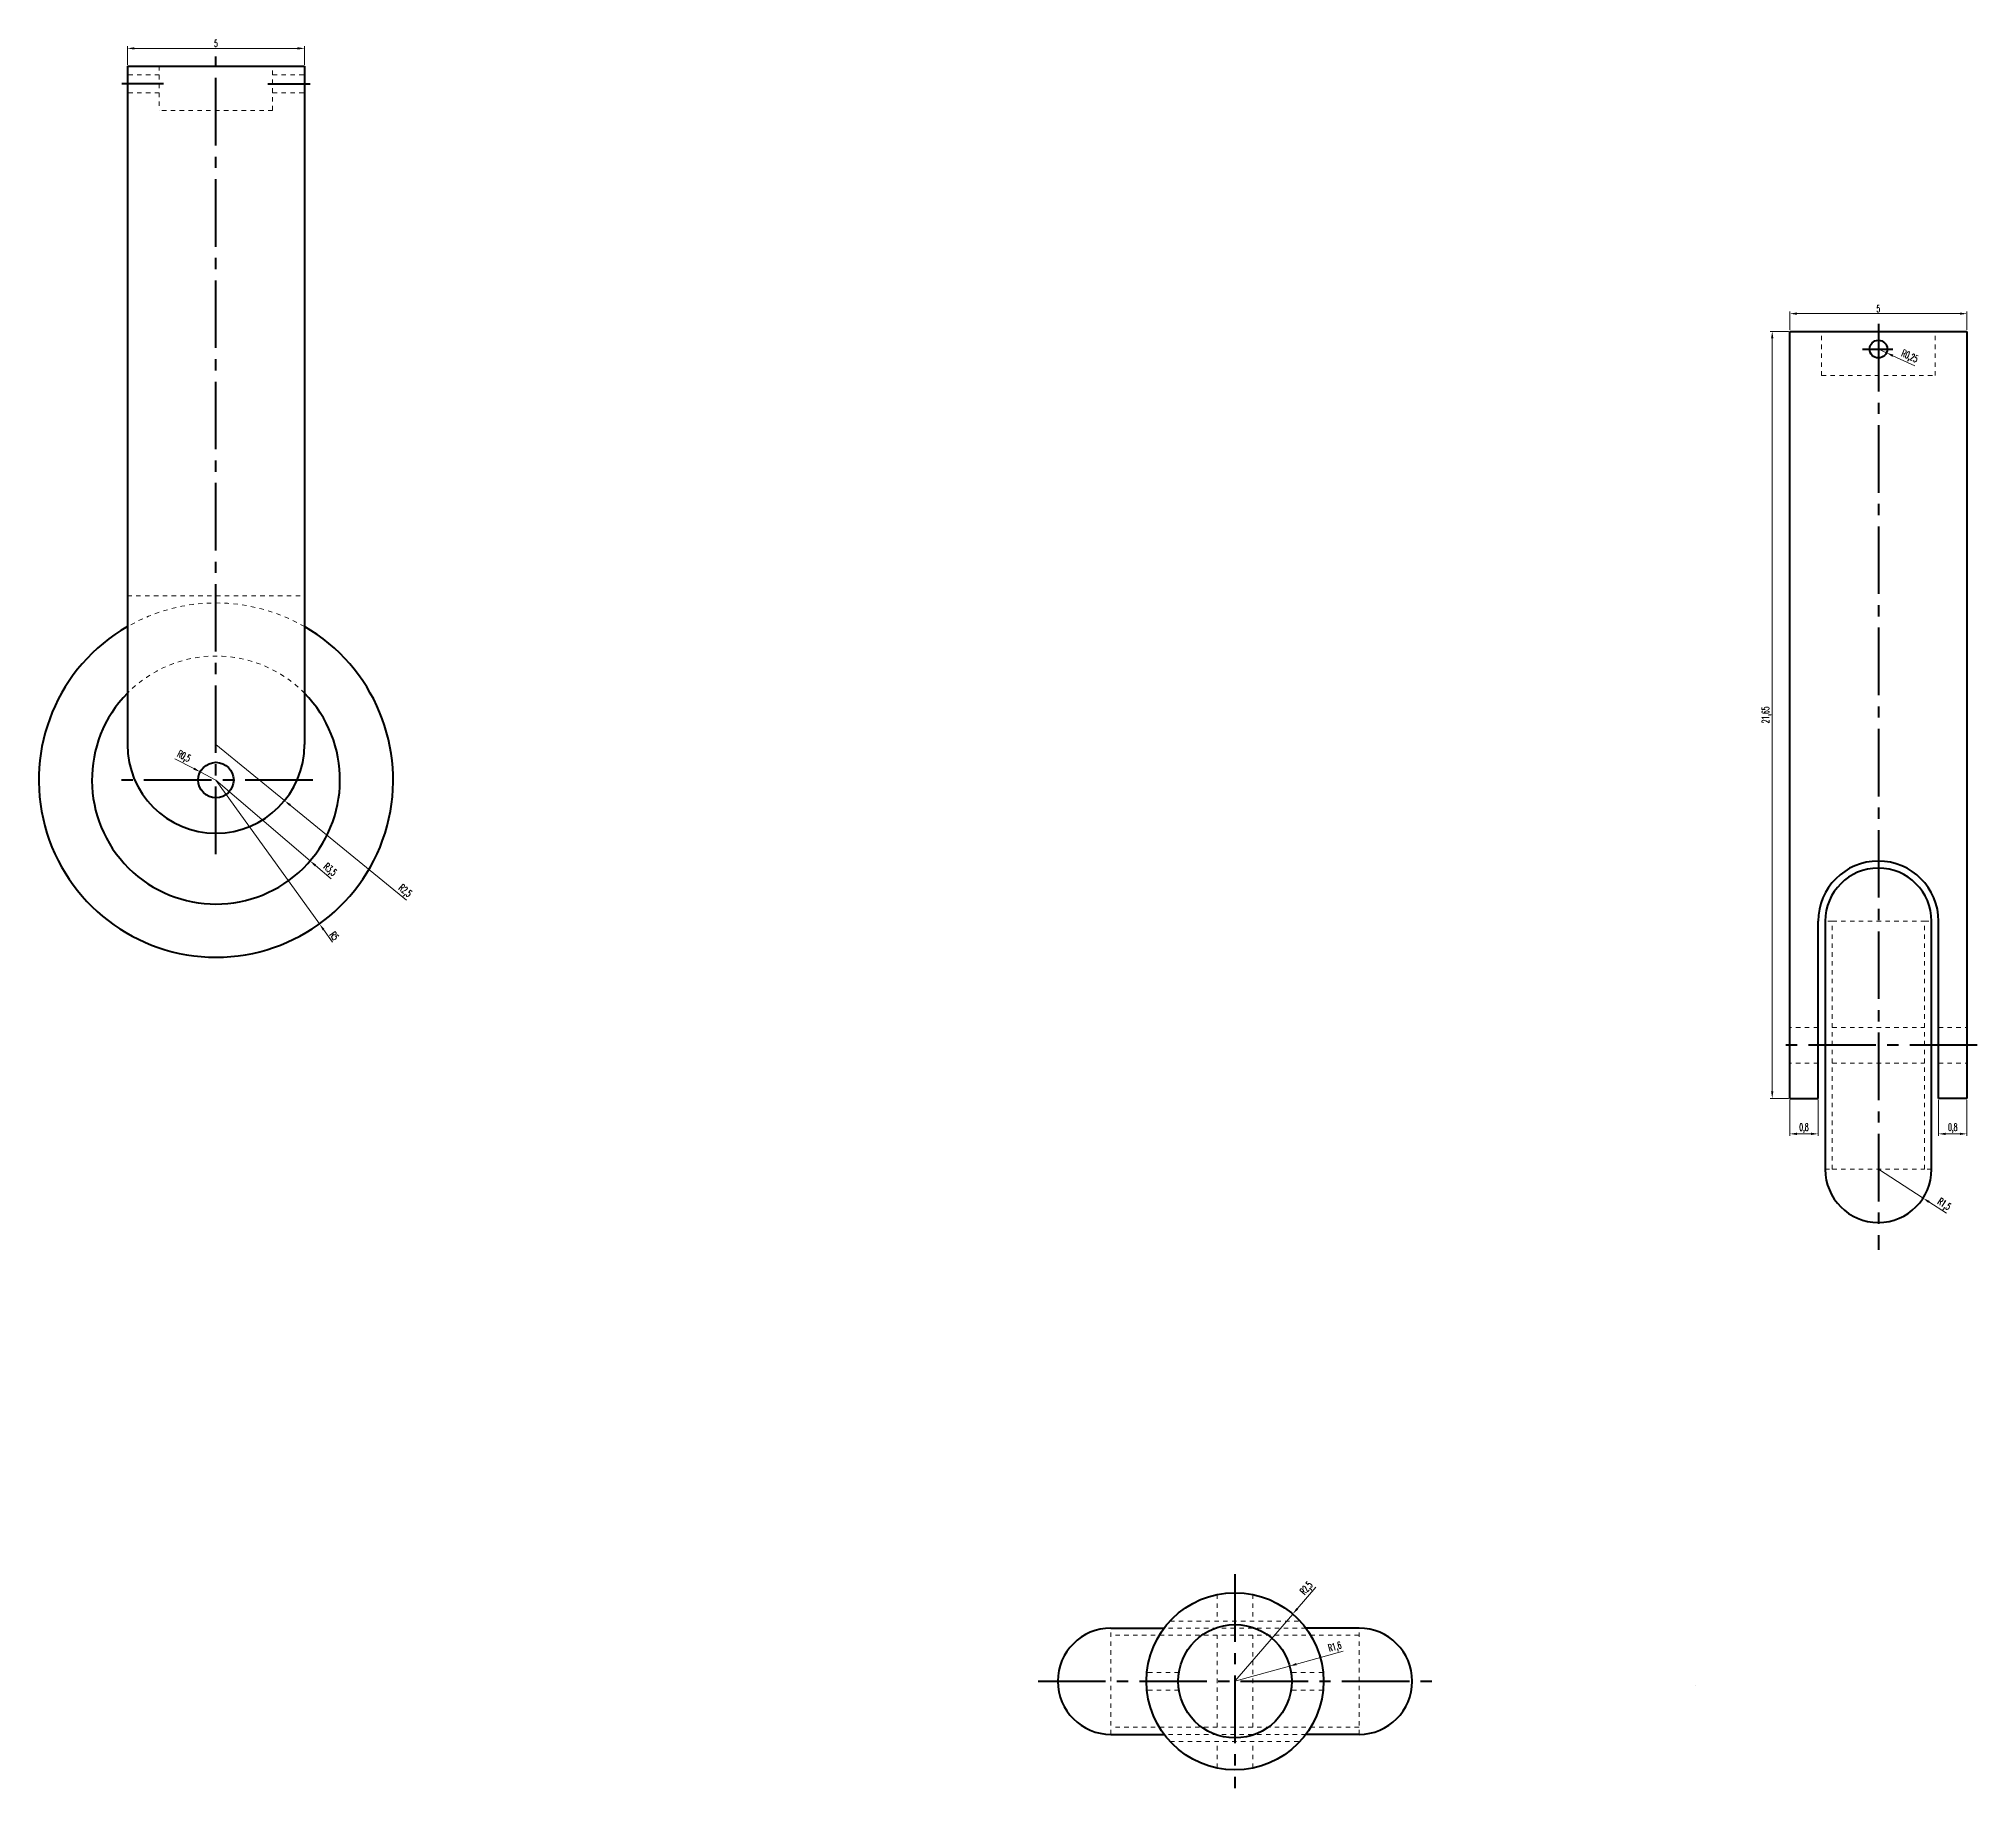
# Model space of a CAD drawing. Header units: millimetres. Extents: x -59.1 to -4.4, y -40.8 to 8.6.
import ezdxf

# ---------------------------------------------------------------- set-up
doc = ezdxf.new("R2010")
doc.units = ezdxf.units.MM
doc.header["$LTSCALE"] = 0.1
doc.linetypes.add('CENTRO2', pattern=[28.575, 19.05, -3.175, 3.175, -3.175])
doc.linetypes.add('JIS_02_1.2', pattern=[2.5, 1.25, -1.25])
for name, color, linetype, lineweight in [('Aristas Ocultas', 1, 'JIS_02_1.2', 20), ('Contorno', 5, 'Continuous', 60), ('Cotas', 6, 'Continuous', 20), ('Ejes', 3, 'CENTRO2', 40)]:
    doc.layers.add(name, color=color, linetype=linetype, lineweight=lineweight)
doc.styles.get("Standard").update_dxf_attribs({"font": 'romans.shx', "width": 0.5})
doc.dimstyles.new('ISO-25', dxfattribs={"dimscale": 0.2, "dimtxt": 1, "dimasz": 1, "dimexe": 0.3, "dimexo": 0.2, "dimgap": 0.2, "dimtad": 1, "dimtxsty": 'Standard', "dimcen": 2.5, "dimclrd": 256, "dimclre": 6, "dimclrt": 6, "dimadec": 0, "dimazin": 0, "dimtfac": 1, "dimtmove": 0, "dimatfit": 3, "dimfxl": 1, "dimtfillclr": 6, "dimlwd": 20, "dimlwe": 20, "dimarcsym": 0})

# ---------------------------------------------------------------- blocks, each defined once
blk = doc.blocks.new('*D1')
at = {"layer": 'Cotas', "color": 6, "linetype": 'Continuous', "lineweight": 20}
for p, q in [((-56.645, 7.887), (-56.645, 8.407)), ((-51.645, 7.887), (-51.645, 8.407))]:
    blk.add_line(p, q, dxfattribs=at)
at = {"layer": 'Cotas', "linetype": 'Continuous', "lineweight": 20}
blk.add_line((-56.445, 8.347), (-51.845, 8.347), dxfattribs=at)
at = {"layer": 'Cotas'}
for points in [[(-56.445, 8.381), (-56.445, 8.314), (-56.645, 8.347)], [(-51.845, 8.381), (-51.845, 8.314), (-51.645, 8.347)]]:
    blk.add_solid(points, dxfattribs=at)
at = {"layer": 'Defpoints', "color": 0}
for p in [(-51.645, 8.347), (-56.645, 7.847), (-51.645, 7.847)]:
    blk.add_point(p, dxfattribs=at)
at = {"layer": 'Cotas', "color": 6, "insert": (-54.145, 8.487), "char_height": 0.2, "attachment_point": 5}
blk.add_mtext('5', dxfattribs=at)
blk = doc.blocks.new('*D2')
at = {"layer": 'Cotas', "linetype": 'Continuous', "lineweight": 20}
for p, q in [((-7.234, -0.14), (-7.006, -0.244)), ((-6.205, -0.609), (-6.824, -0.327))]:
    blk.add_line(p, q, dxfattribs=at)
at = {"layer": 'Cotas'}
blk.add_solid([(-6.81, -0.296), (-6.838, -0.357), (-7.006, -0.244)], dxfattribs=at)
at = {"layer": 'Defpoints', "color": 0}
for p in [(-7.234, -0.14), (-7.006, -0.244)]:
    blk.add_point(p, dxfattribs=at)
at = {"layer": 'Cotas', "color": 6, "insert": (-6.358, -0.364), "char_height": 0.2, "attachment_point": 5, "rotation": 335.5025}
blk.add_mtext('R0,25', dxfattribs=at)
blk = doc.blocks.new('*D3')
at = {"layer": 'Cotas', "color": 6, "linetype": 'Continuous', "lineweight": 20}
for p, q in [((-9.734, 0.4), (-9.734, 0.92)), ((-4.734, 0.4), (-4.734, 0.92))]:
    blk.add_line(p, q, dxfattribs=at)
at = {"layer": 'Cotas', "linetype": 'Continuous', "lineweight": 20}
blk.add_line((-9.534, 0.86), (-4.934, 0.86), dxfattribs=at)
at = {"layer": 'Cotas'}
for points in [[(-9.534, 0.893), (-9.534, 0.827), (-9.734, 0.86)], [(-4.934, 0.893), (-4.934, 0.827), (-4.734, 0.86)]]:
    blk.add_solid(points, dxfattribs=at)
at = {"layer": 'Defpoints', "color": 0}
for p in [(-4.734, 0.86), (-9.734, 0.36), (-4.734, 0.36)]:
    blk.add_point(p, dxfattribs=at)
at = {"layer": 'Cotas', "color": 6, "insert": (-7.234, 1), "char_height": 0.2, "attachment_point": 5}
blk.add_mtext('5', dxfattribs=at)
blk = doc.blocks.new('*D4')
at = {"layer": 'Cotas', "color": 6, "linetype": 'Continuous', "lineweight": 20}
for p, q in [((-9.774, 0.36), (-10.289, 0.36)), ((-9.774, -21.29), (-10.289, -21.29))]:
    blk.add_line(p, q, dxfattribs=at)
at = {"layer": 'Cotas', "linetype": 'Continuous', "lineweight": 20}
blk.add_line((-10.229, 0.16), (-10.229, -21.09), dxfattribs=at)
at = {"layer": 'Cotas'}
for points in [[(-10.262, 0.16), (-10.196, 0.16), (-10.229, 0.36)], [(-10.262, -21.09), (-10.196, -21.09), (-10.229, -21.29)]]:
    blk.add_solid(points, dxfattribs=at)
at = {"layer": 'Defpoints', "color": 0}
for p in [(-9.734, 0.36), (-10.229, -21.29), (-9.734, -21.29)]:
    blk.add_point(p, dxfattribs=at)
at = {"layer": 'Cotas', "color": 6, "insert": (-10.388, -10.465), "char_height": 0.2, "attachment_point": 5, "rotation": 90}
blk.add_mtext('21,65', dxfattribs=at)
blk = doc.blocks.new('*D8')
at = {"layer": 'Cotas', "linetype": 'Continuous', "lineweight": 20}
for p, q in [((-54.145, -11.303), (-52.209, -12.884)), ((-48.769, -15.692), (-52.054, -13.01))]:
    blk.add_line(p, q, dxfattribs=at)
at = {"layer": 'Cotas'}
blk.add_solid([(-52.033, -12.984), (-52.075, -13.036), (-52.209, -12.884)], dxfattribs=at)
at = {"layer": 'Defpoints', "color": 0}
for p in [(-54.145, -11.303), (-52.209, -12.884)]:
    blk.add_point(p, dxfattribs=at)
at = {"layer": 'Cotas', "color": 6, "insert": (-48.818, -15.447), "char_height": 0.2, "attachment_point": 5, "rotation": 320.7657}
blk.add_mtext('R2,5', dxfattribs=at)
blk = doc.blocks.new('*D9')
at = {"layer": 'Cotas', "linetype": 'Continuous', "lineweight": 20}
for p, q in [((-54.145, -12.303), (-51.491, -14.584)), ((-50.896, -15.096), (-51.34, -14.715))]:
    blk.add_line(p, q, dxfattribs=at)
at = {"layer": 'Cotas'}
blk.add_solid([(-51.318, -14.689), (-51.361, -14.74), (-51.491, -14.584)], dxfattribs=at)
at = {"layer": 'Defpoints', "color": 0}
for p in [(-54.145, -12.303), (-51.491, -14.584)]:
    blk.add_point(p, dxfattribs=at)
at = {"layer": 'Cotas', "color": 6, "insert": (-50.938, -14.85), "char_height": 0.2, "attachment_point": 5, "rotation": 319.3134}
blk.add_mtext('R3,5', dxfattribs=at)
blk = doc.blocks.new('*D10')
at = {"layer": 'Cotas', "linetype": 'Continuous', "lineweight": 20}
for p, q in [((-55.303, -11.704), (-54.767, -11.981)), ((-54.145, -12.303), (-54.589, -12.073))]:
    blk.add_line(p, q, dxfattribs=at)
at = {"layer": 'Cotas'}
blk.add_solid([(-54.752, -11.952), (-54.782, -12.011), (-54.589, -12.073)], dxfattribs=at)
at = {"layer": 'Defpoints', "color": 0}
for p in [(-54.589, -12.073), (-54.145, -12.303)]:
    blk.add_point(p, dxfattribs=at)
at = {"layer": 'Cotas', "color": 6, "insert": (-55.059, -11.651), "char_height": 0.2, "attachment_point": 5, "rotation": 332.6806}
blk.add_mtext('R0,5', dxfattribs=at)
blk = doc.blocks.new('*D11')
at = {"layer": 'Cotas', "linetype": 'Continuous', "lineweight": 20}
for p, q in [((-54.145, -12.303), (-51.226, -16.362)), ((-50.852, -16.883), (-51.11, -16.525))]:
    blk.add_line(p, q, dxfattribs=at)
at = {"layer": 'Cotas'}
blk.add_solid([(-51.083, -16.505), (-51.137, -16.544), (-51.226, -16.362)], dxfattribs=at)
at = {"layer": 'Defpoints', "color": 0}
for p in [(-54.145, -12.303), (-51.226, -16.362)]:
    blk.add_point(p, dxfattribs=at)
at = {"layer": 'Cotas', "color": 6, "insert": (-50.809, -16.703), "char_height": 0.2, "attachment_point": 5, "rotation": 305.7153}
blk.add_mtext('R5', dxfattribs=at)
blk = doc.blocks.new('*D12')
at = {"layer": 'Cotas', "color": 6, "linetype": 'Continuous', "lineweight": 20}
for p, q in [((-5.534, -21.33), (-5.534, -22.35)), ((-4.734, -21.33), (-4.734, -22.35))]:
    blk.add_line(p, q, dxfattribs=at)
at = {"layer": 'Cotas', "linetype": 'Continuous', "lineweight": 20}
blk.add_line((-5.334, -22.29), (-4.934, -22.29), dxfattribs=at)
at = {"layer": 'Cotas'}
for points in [[(-5.334, -22.257), (-5.334, -22.323), (-5.534, -22.29)], [(-4.934, -22.257), (-4.934, -22.323), (-4.734, -22.29)]]:
    blk.add_solid(points, dxfattribs=at)
at = {"layer": 'Defpoints', "color": 0}
for p in [(-5.534, -21.29), (-4.734, -21.29), (-4.734, -22.29)]:
    blk.add_point(p, dxfattribs=at)
at = {"layer": 'Cotas', "color": 6, "insert": (-5.134, -22.131), "char_height": 0.2, "attachment_point": 5}
blk.add_mtext('0,8', dxfattribs=at)
blk = doc.blocks.new('*D13')
at = {"layer": 'Cotas', "color": 6, "linetype": 'Continuous', "lineweight": 20}
for p, q in [((-9.734, -21.33), (-9.734, -22.35)), ((-8.934, -21.33), (-8.934, -22.35))]:
    blk.add_line(p, q, dxfattribs=at)
at = {"layer": 'Cotas', "linetype": 'Continuous', "lineweight": 20}
blk.add_line((-9.134, -22.29), (-9.534, -22.29), dxfattribs=at)
at = {"layer": 'Cotas'}
for points in [[(-9.534, -22.257), (-9.534, -22.323), (-9.734, -22.29)], [(-9.134, -22.257), (-9.134, -22.323), (-8.934, -22.29)]]:
    blk.add_solid(points, dxfattribs=at)
at = {"layer": 'Defpoints', "color": 0}
for p in [(-9.734, -21.29), (-8.934, -21.29), (-9.734, -22.29)]:
    blk.add_point(p, dxfattribs=at)
at = {"layer": 'Cotas', "color": 6, "insert": (-9.334, -22.131), "char_height": 0.2, "attachment_point": 5}
blk.add_mtext('0,8', dxfattribs=at)
blk = doc.blocks.new('*D14')
at = {"layer": 'Cotas', "linetype": 'Continuous', "lineweight": 20}
for p, q in [((-7.234, -23.29), (-5.973, -24.104)), ((-5.31, -24.532), (-5.805, -24.212))]:
    blk.add_line(p, q, dxfattribs=at)
at = {"layer": 'Cotas'}
blk.add_solid([(-5.787, -24.184), (-5.823, -24.24), (-5.973, -24.104)], dxfattribs=at)
at = {"layer": 'Defpoints', "color": 0}
for p in [(-7.234, -23.29), (-5.973, -24.104)]:
    blk.add_point(p, dxfattribs=at)
at = {"layer": 'Cotas', "color": 6, "insert": (-5.386, -24.294), "char_height": 0.2, "attachment_point": 5, "rotation": 327.1562}
blk.add_mtext('R1,5', dxfattribs=at)
blk = doc.blocks.new('*D15')
at = {"layer": 'Cotas', "linetype": 'Continuous', "lineweight": 20}
for p, q in [((-23.111, -35.087), (-23.63, -35.692)), ((-25.389, -37.74), (-23.761, -35.843))]:
    blk.add_line(p, q, dxfattribs=at)
at = {"layer": 'Cotas'}
blk.add_solid([(-23.656, -35.67), (-23.605, -35.713), (-23.761, -35.843)], dxfattribs=at)
at = {"layer": 'Defpoints', "color": 0}
for p in [(-23.761, -35.843), (-25.389, -37.74)]:
    blk.add_point(p, dxfattribs=at)
at = {"layer": 'Cotas', "color": 6, "insert": (-23.357, -35.129), "char_height": 0.2, "attachment_point": 5, "rotation": 49.3512}
blk.add_mtext('R2,5', dxfattribs=at)
blk = doc.blocks.new('*D16')
at = {"layer": 'Cotas', "linetype": 'Continuous', "lineweight": 20}
for p, q in [((-22.337, -36.889), (-23.655, -37.257)), ((-25.389, -37.74), (-23.848, -37.31))]:
    blk.add_line(p, q, dxfattribs=at)
at = {"layer": 'Cotas'}
blk.add_solid([(-23.664, -37.225), (-23.646, -37.289), (-23.848, -37.31)], dxfattribs=at)
at = {"layer": 'Defpoints', "color": 0}
for p in [(-25.389, -37.74), (-23.848, -37.31)]:
    blk.add_point(p, dxfattribs=at)
at = {"layer": 'Cotas', "color": 6, "insert": (-22.565, -36.787), "char_height": 0.2, "attachment_point": 5, "rotation": 15.5835}
blk.add_mtext('R1,6', dxfattribs=at)

msp = doc.modelspace()

# ---------------------------------------------------------------- linework, layer by layer
at = {"layer": 'Aristas Ocultas'}
for p, q in [((-55.745, 7.847), (-55.745, 6.593)), ((-52.545, 6.597), (-52.545, 7.847)), ((-55.745, 7.597), (-56.645, 7.597)), ((-52.545, 7.597), (-51.645, 7.597)), ((-55.745, 7.097), (-56.645, 7.097)), ((-52.545, 6.597), (-55.745, 6.594)), ((-52.545, 7.097), (-51.645, 7.097)), ((-8.834, -0.889), (-8.834, 0.36)), ((-5.634, -0.889), (-5.634, 0.36)), ((-8.834, -0.889), (-5.634, -0.889)), ((-56.645, -7.103), (-51.645, -7.103)), ((-8.534, -16.29), (-8.734, -16.29)), ((-8.534, -23.29), (-8.534, -16.29)), ((-8.534, -16.29), (-5.934, -16.29)), ((-5.934, -23.29), (-5.934, -16.29)), ((-5.934, -16.29), (-5.734, -16.29)), ((-8.934, -19.29), (-9.734, -19.29)), ((-8.534, -19.29), (-5.934, -19.29)), ((-5.534, -19.29), (-4.734, -19.29)), ((-8.934, -20.29), (-9.734, -20.29)), ((-8.534, -20.29), (-5.934, -20.29)), ((-5.534, -20.29), (-4.734, -20.29)), ((-8.734, -23.29), (-8.534, -23.29)), ((-8.534, -23.29), (-5.934, -23.29)), ((-5.734, -23.29), (-5.934, -23.29)), ((-25.889, -35.291), (-25.889, -36.04)), ((-24.889, -35.291), (-24.889, -36.04)), ((-27.222, -36.04), (-23.556, -36.04)), ((-28.889, -39.24), (-28.889, -36.24)), ((-21.889, -36.44), (-28.889, -36.44)), ((-23.389, -36.24), (-27.389, -36.24)), ((-25.889, -39.04), (-25.889, -36.44)), ((-24.889, -39.04), (-24.889, -36.44)), ((-21.889, -39.24), (-21.889, -36.24)), ((-26.969, -37.49), (-27.877, -37.49)), ((-22.902, -37.49), (-23.809, -37.49)), ((-26.969, -37.99), (-27.877, -37.99)), ((-22.902, -37.99), (-23.809, -37.99)), ((-21.889, -39.04), (-28.889, -39.04)), ((-23.389, -39.24), (-27.389, -39.24)), ((-27.222, -39.44), (-23.556, -39.44)), ((-25.889, -40.19), (-25.889, -39.44)), ((-24.889, -40.19), (-24.889, -39.44))]:
    msp.add_line(p, q, dxfattribs=at)
for radius, start, end in [(5, 60, 120), (3.5, 44.4153, 135.5847)]:
    msp.add_arc((-54.145, -12.303), radius, start, end, dxfattribs=at)
at = {"layer": 'Contorno'}
for p, q in [((-56.645, 7.847), (-55.745, 7.847)), ((-56.645, 7.847), (-56.645, -11.303)), ((-55.745, 7.847), (-52.545, 7.847)), ((-52.545, 7.847), (-51.645, 7.847)), ((-51.645, 7.847), (-51.645, -11.303)), ((-9.734, -21.29), (-9.734, 0.36)), ((-9.734, 0.36), (-4.734, 0.36)), ((-4.734, 0.36), (-4.734, -21.29)), ((-8.934, -21.29), (-8.934, -16.29)), ((-8.734, -16.29), (-8.734, -23.29)), ((-5.734, -23.29), (-5.734, -16.29)), ((-5.534, -21.29), (-5.534, -16.29)), ((-9.734, -21.29), (-8.934, -21.29)), ((-4.734, -21.29), (-5.534, -21.29)), ((-28.889, -36.24), (-27.389, -36.24)), ((-21.889, -36.24), (-23.389, -36.24)), ((-28.889, -39.24), (-27.389, -39.24)), ((-21.889, -39.24), (-23.389, -39.24))]:
    msp.add_line(p, q, dxfattribs=at)
for centre, radius in [((-7.234, -0.14), 0.25), ((-54.145, -12.303), 0.5), ((-25.389, -37.74), 2.5), ((-25.389, -37.74), 1.6)]:
    msp.add_circle(centre, radius, dxfattribs=at)
for centre, radius, start, end in [((-54.145, -12.303), 5, 120, 60), ((-54.145, -12.303), 3.5, 135.5847, 44.4153), ((-54.145, -11.303), 2.5, 180, 0), ((-7.234, -16.29), 1.7, 0, 180), ((-7.234, -16.29), 1.5, 0, 180), ((-7.234, -23.29), 1.5, 180, 0), ((-28.889, -37.74), 1.5, 90, 270), ((-21.889, -37.74), 1.5, 270, 90)]:
    msp.add_arc(centre, radius, start, end, dxfattribs=at)
at = {"layer": 'Defpoints'}
msp.add_line((-12.384, -37.849), (-12.384, -37.849), dxfattribs=at)
at = {"layer": 'Ejes'}
for p, q in [((-54.145, -14.395), (-54.145, 8.122)), ((-55.621, 7.347), (-56.801, 7.347)), ((-52.682, 7.347), (-51.485, 7.347)), ((-7.234, 0.57), (-7.234, -25.565)), ((-7.681, -0.14), (-6.826, -0.14)), ((-51.415, -12.303), (-56.876, -12.303)), ((-4.444, -19.79), (-10.023, -19.79)), ((-25.389, -34.721), (-25.389, -40.759)), ((-30.945, -37.74), (-19.833, -37.74))]:
    msp.add_line(p, q, dxfattribs=at)

# ---------------------------------------------------------------- dimensions: what is measured, and where the dimension line sits
at = {"layer": 'Cotas'}
for base, p1, p2, picture, middle in [((-51.645, 8.347), (-56.645, 7.847), (-51.645, 7.847), '*D1', (-54.145, 8.487)), ((-4.734, 0.86), (-9.734, 0.36), (-4.734, 0.36), '*D3', (-7.234, 1)), ((-9.734, -22.29), (-8.934, -21.29), (-9.734, -21.29), '*D13', (-9.334, -22.131)), ((-4.734, -22.29), (-5.534, -21.29), (-4.734, -21.29), '*D12', (-5.134, -22.131))]:
    dim = msp.add_linear_dim(base=base, p1=p1, p2=p2, dimstyle='ISO-25', dxfattribs=at)
    dim.commit()
    dim.dimension.update_dxf_attribs({"geometry": picture, "text_midpoint": middle})
dim = msp.add_linear_dim(base=(-10.229, -21.29), p1=(-9.734, 0.36), p2=(-9.734, -21.29), angle=90, dimstyle='ISO-25', dxfattribs=at)
dim.commit()
dim.dimension.update_dxf_attribs({"geometry": '*D4', "text_midpoint": (-10.388, -10.465)})
for center, mpoint, picture, middle in [((-7.234, -0.14), (-7.006, -0.244), '*D2', (-6.358, -0.364)), ((-54.145, -12.303), (-51.491, -14.584), '*D9', (-50.938, -14.85)), ((-54.145, -12.303), (-51.226, -16.362), '*D11', (-50.809, -16.703))]:
    dim = msp.add_radius_dim(center=center, mpoint=mpoint, dimstyle='ISO-25', dxfattribs=at)
    dim.commit()
    dim.dimension.update_dxf_attribs({"geometry": picture, "text_midpoint": middle})
for center, mpoint, picture, middle in [((-54.145, -12.303), (-54.589, -12.073), '*D10', (-55.132, -11.793)), ((-54.145, -11.303), (-52.209, -12.884), '*D8', (-48.918, -15.571)), ((-7.234, -23.29), (-5.973, -24.104), '*D14', (-5.472, -24.427)), ((-25.389, -37.74), (-23.761, -35.843), '*D15', (-23.236, -35.233)), ((-25.389, -37.74), (-23.848, -37.31), '*D16', (-22.522, -36.941))]:
    dim = msp.add_radius_dim(center=center, mpoint=mpoint, dimstyle='ISO-25', dxfattribs=at)
    dim.commit()
    dim.dimension.update_dxf_attribs({"geometry": picture, "text_midpoint": middle, "dimtype": 164})

doc.saveas('drawing.dxf')
